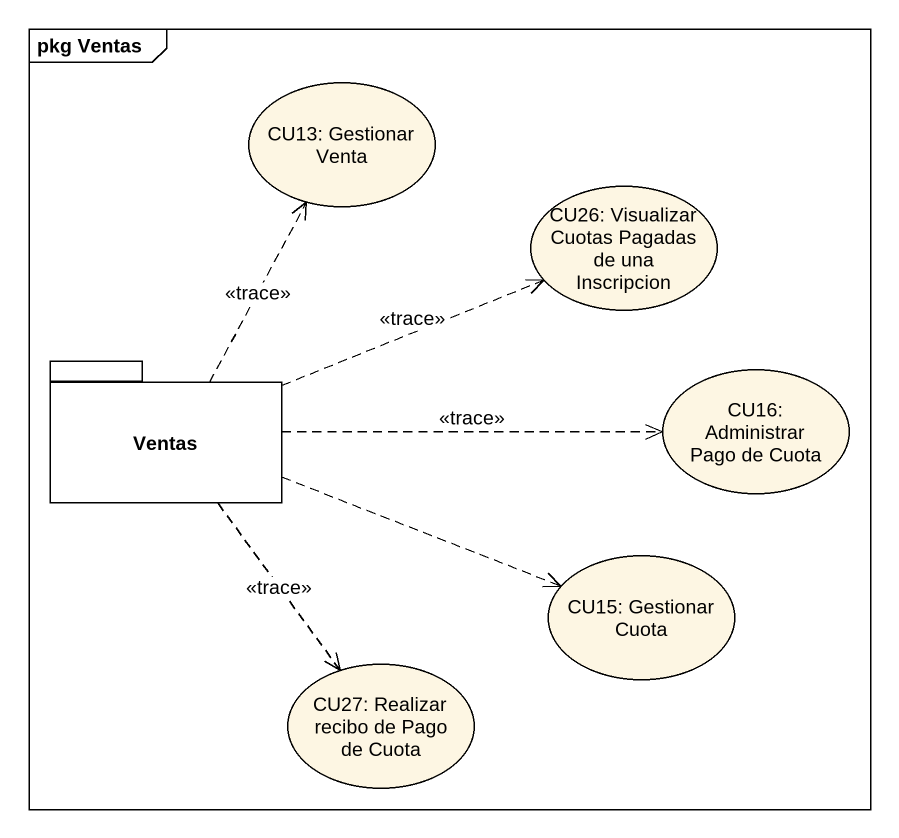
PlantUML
@startuml
mainframe pkg Ventas
usecase "CU13: Gestionar Venta" as CU13_Gestionar_Venta
usecase "CU26: Visualizar Cuotas Pagadas de una Inscripcion" as CU26_Visualizar_Cuotas
package Ventas {
}
usecase "CU16: Administrar Pago de Cuota" as CU16_Administrar_Pago_de
usecase "CU15: Gestionar Cuota" as CU15_Gestionar_Cuota
usecase "CU27: Realizar recibo de Pago de Cuota" as CU27_Realizar_recibo_de
Ventas .up.> CU13_Gestionar_Venta : <<trace>>
Ventas .right.> CU26_Visualizar_Cuotas : <<trace>>
Ventas .right.> CU16_Administrar_Pago_de : <<trace>>
Ventas .right.> CU15_Gestionar_Cuota
Ventas ..> CU27_Realizar_recibo_de : <<trace>>
@enduml
